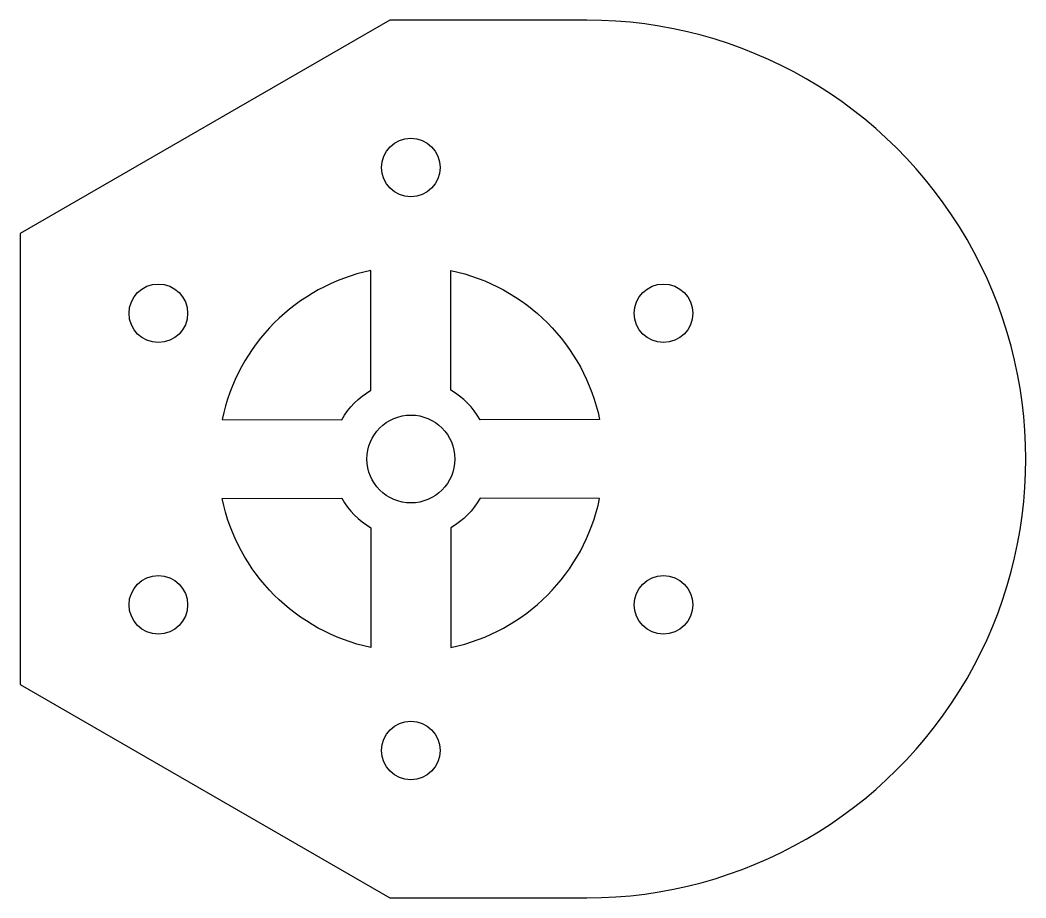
# Model space of a CAD drawing. Header units: millimetres. Extents: x -20 to 31.5, y -22.5 to 22.5.
import ezdxf

# ---------------------------------------------------------------- set-up
doc = ezdxf.new("R2010")
doc.units = ezdxf.units.MM

msp = doc.modelspace()

# ---------------------------------------------------------------- linework, layer by layer
at = {"color": 2}
msp.add_lwpolyline([(9, -22.475, 1.00001), (8.999, 22.477), (-1.072, 22.474), (-20, 11.546), (-20, -11.548), (-1.072, -22.476)], format="xyb", close=True, dxfattribs=at)
for points in [[(-2.052, 3.519), (-2.052, 9.654, 0.297141), (-9.661, 2.019), (-3.541, 2.013, -0.132252), (-2.052, 3.519)], [(2.052, 3.519), (2.052, 9.654, -0.297141), (9.661, 2.019), (3.541, 2.013, 0.132252), (2.052, 3.519)], [(-2.052, -3.519), (-2.052, -9.654, -0.297141), (-9.661, -2.019), (-3.541, -2.013, 0.132252), (-2.052, -3.519)], [(2.052, -3.519), (2.052, -9.654, 0.297141), (9.661, -2.019), (3.541, -2.013, -0.132252), (2.052, -3.519)]]:
    msp.add_lwpolyline(points, format="xyb", dxfattribs=at)
for centre, radius in [((0, 14.925), 1.5), ((0, 14.925), 1.5), ((-12.925, 7.462), 1.5), ((-12.925, 7.462), 1.5), ((12.925, 7.462), 1.5), ((12.925, 7.462), 1.5), ((0, 0), 2.25), ((-12.925, -7.463), 1.5), ((-12.925, -7.463), 1.5), ((12.925, -7.463), 1.5), ((12.925, -7.463), 1.5), ((0, -14.925), 1.5), ((0, -14.925), 1.5)]:
    msp.add_circle(centre, radius, dxfattribs=at)

doc.saveas('drawing.dxf')
